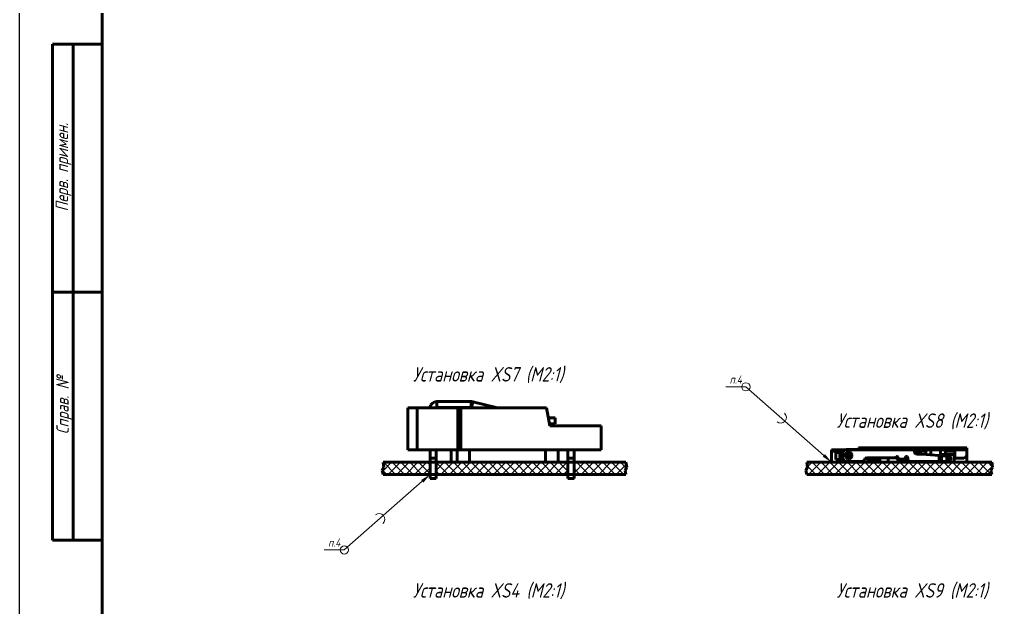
# Paper-space layout 'Layout1' of a CAD drawing. Extents: x -70 to 840, y -1 to 593.
# Drawn here: x -0.8 to 234.4, y 154.9 to 297.1 of the extents above; entities that cross this region are included whole.
import ezdxf

# ---------------------------------------------------------------- set-up
doc = ezdxf.new("R2010")
doc.units = 0
doc.header["$MEASUREMENT"] = 0
doc.layers.get('0').update_dxf_attribs({"linetype": 'CONTINUOUS', "lineweight": 15})
doc.layers.add('KONTUR', color=7, linetype='CONTINUOUS')
for name, color, linetype, lineweight in [('Основная', 7, 'CONTINUOUS', 50), ('текст', 7, 'CONTINUOUS', 30), ('тонкая', 7, 'CONTINUOUS', 20)]:
    doc.layers.add(name, color=color, linetype=linetype, lineweight=lineweight)
doc.styles.add('GOST type A0', font='', dxfattribs={"oblique": 15, "height": 3.5})
doc.styles.get('GOST type A0').set_extended_font_data('GOST type A')

psp = doc.layouts.get("Layout1")

# ---------------------------------------------------------------- hatches: boundary and pattern name
h = psp.add_hatch()
h.set_pattern_fill('ANSI37', color=256, scale=12)
h.set_pattern_definition([(45, (-260.7937, -70.7938), (-1.06066, 1.06066), []), (135, (-260.7937, -70.7938), (-1.06066, -1.06066), [])])
h.paths.add_polyline_path([(131.775, 190.059), (99.924, 190.059), (99.924, 187.099), (131.775, 187.099)])
h.paths.add_polyline_path([(145.985, 188.899), (145.785, 190.059), (133.248, 190.059), (133.248, 187.099), (145.785, 187.099), (145.585, 188.099)])
h.paths.add_polyline_path([(98.45, 190.059), (87.091, 190.059), (87.291, 188.899), (86.891, 188.099), (87.091, 187.099), (98.45, 187.099)])
h = psp.add_hatch()
h.set_pattern_fill('ANSI37', color=256, scale=12)
h.set_pattern_definition([(45, (-267.3878, -81.459), (-1.06066, 1.06066), []), (135, (-267.3878, -81.459), (-1.06066, -1.06066), [])])
h.paths.add_polyline_path([(234.214, 187.099), (234.014, 188.099), (234.414, 188.899), (234.214, 190.059), (189.514, 190.059), (189.714, 188.899), (189.314, 188.099), (189.514, 187.099)])

# ---------------------------------------------------------------- linework, layer by layer
for p, q in [((174.79, 208.303), (169.95, 208.303)), ((174.79, 208.303), (193.637, 191.711)), ((77.727, 168.854), (96.574, 185.447)), ((77.727, 168.854), (72.887, 168.854))]:
    psp.add_line(p, q)
for centre in [(174.79, 208.303), (77.727, 168.854)]:
    psp.add_circle(centre, 1)
for centre, start, end in [((183.225, 200.877), 228.63993, 48.63993), ((86.162, 176.28), 311.36007, 131.36007)]:
    psp.add_arc(centre, 1.371, start, end)
for points in [[(193.913, 192.024), (193.362, 191.398), (195.514, 190.059)], [(96.849, 185.134), (96.299, 185.76), (98.45, 187.099)]]:
    psp.add_solid(points)
at = {"layer": 'KONTUR'}
psp.add_line((-0.794, -0.794), (-0.794, 593.206), dxfattribs=at)
at = {"layer": 'Основная'}
for p, q in [((19.206, 44.206), (19.206, 588.206)), ((7.206, 291.206), (7.206, 171.206)), ((19.206, 291.206), (7.206, 291.206)), ((12.206, 171.206), (12.206, 291.206)), ((19.206, 231.206), (7.206, 231.206)), ((99.691, 204.686), (99.287, 204.519)), ((100.124, 204.743), (99.691, 204.686)), ((108.407, 204.743), (100.124, 204.743)), ((100.124, 204.743), (100.124, 203.27)), ((108.542, 204.737), (108.407, 204.743)), ((108.407, 203.27), (108.407, 204.743)), ((108.808, 204.694), (108.455, 203.264)), ((108.676, 204.721), (108.542, 204.737)), ((108.808, 204.694), (108.676, 204.721)), ((114.792, 203.219), (108.808, 204.694)), ((93.246, 203.219), (93.091, 203.219)), ((93.091, 193.059), (93.091, 203.219)), ((93.699, 203.219), (93.246, 203.219)), ((94.409, 203.219), (93.699, 203.219)), ((95.315, 203.219), (94.409, 203.219)), ((105.16, 203.219), (95.315, 203.219)), ((95.315, 193.059), (95.315, 203.219)), ((98.507, 203.503), (98.47, 203.219)), ((98.675, 203.906), (98.507, 203.503)), ((98.94, 204.253), (98.675, 203.906)), ((99.287, 204.519), (98.94, 204.253)), ((100.024, 203.243), (99.992, 203.219)), ((100.072, 203.263), (100.024, 203.243)), ((100.124, 203.27), (100.072, 203.263)), ((108.407, 203.27), (100.124, 203.27)), ((105.431, 203.219), (105.16, 203.219)), ((105.884, 203.219), (105.16, 203.219)), ((105.16, 203.219), (105.16, 193.059)), ((105.675, 203.219), (105.431, 203.219)), ((105.884, 203.219), (105.675, 203.219)), ((110.096, 203.219), (105.884, 203.219)), ((105.884, 193.059), (105.884, 203.219)), ((108.423, 203.269), (108.407, 203.27)), ((108.439, 203.267), (108.423, 203.269)), ((108.455, 203.264), (108.439, 203.267)), ((108.637, 203.219), (108.455, 203.264)), ((115.276, 203.219), (110.096, 203.219)), ((120.956, 203.219), (115.276, 203.219)), ((126.619, 203.219), (120.956, 203.219)), ((127.38, 198.901), (126.619, 203.219)), ((128.719, 200.796), (127.046, 200.796)), ((128.719, 200.796), (128.719, 199.323)), ((128.719, 199.323), (127.306, 199.323)), ((132.177, 198.901), (127.38, 198.901)), ((136.037, 198.901), (132.177, 198.901)), ((138.644, 198.901), (136.037, 198.901)), ((139.785, 198.901), (138.644, 198.901)), ((139.785, 198.901), (139.785, 193.059)), ((93.091, 193.059), (93.246, 193.059)), ((93.246, 193.059), (93.699, 193.059)), ((93.699, 193.059), (94.409, 193.059)), ((94.409, 193.059), (95.315, 193.059)), ((95.315, 193.059), (105.16, 193.059)), ((98.45, 193.059), (98.45, 191.027)), ((99.924, 190.059), (99.924, 193.059)), ((103.543, 190.059), (103.543, 193.059)), ((104.978, 190.059), (104.978, 193.059)), ((105.16, 193.059), (105.431, 193.059)), ((105.431, 193.059), (105.675, 193.059)), ((105.675, 193.059), (105.431, 193.059)), ((105.675, 193.059), (105.884, 193.059)), ((105.884, 193.059), (109.543, 193.059)), ((108.026, 190.059), (108.026, 193.059)), ((109.543, 193.059), (113.998, 193.059)), ((113.998, 193.059), (118.932, 193.059)), ((118.932, 193.059), (123.997, 193.059)), ((123.997, 193.059), (128.834, 193.059)), ((126.39, 190.059), (126.39, 193.059)), ((128.834, 193.059), (133.101, 193.059)), ((129.438, 190.059), (129.438, 193.059)), ((131.775, 190.059), (131.775, 193.059)), ((133.101, 193.059), (136.495, 193.059)), ((133.248, 191.027), (133.248, 193.059)), ((138.777, 193.059), (136.495, 193.059)), ((136.495, 193.059), (138.777, 193.059)), ((138.777, 193.059), (139.785, 193.059)), ((195.514, 192.739), (195.514, 193.039)), ((195.514, 193.039), (198.778, 193.039)), ((198.366, 192.67), (198.546, 192.883)), ((198.546, 192.883), (198.778, 193.039)), ((198.778, 193.039), (198.918, 193.094)), ((198.778, 193.039), (215.514, 193.039)), ((198.918, 193.094), (199.064, 193.128)), ((198.919, 193.094), (198.921, 193.095)), ((198.921, 193.095), (198.997, 193.112)), ((199.064, 193.128), (199.214, 193.139)), ((199.065, 193.128), (199.067, 193.128)), ((199.067, 193.128), (199.214, 193.139)), ((199.214, 193.139), (202.014, 193.139)), ((202.014, 193.539), (202.014, 193.52)), ((202.014, 193.539), (215.514, 193.539)), ((202.014, 193.52), (202.014, 193.268)), ((202.014, 193.52), (202.014, 193.466)), ((202.014, 193.466), (202.014, 193.379)), ((202.014, 193.379), (202.014, 193.268)), ((202.014, 193.268), (202.014, 193.139)), ((204.714, 193.039), (222.714, 193.039)), ((215.514, 193.539), (225.314, 193.539)), ((215.514, 193.522), (215.514, 193.539)), ((215.514, 193.168), (215.514, 193.522)), ((215.514, 193.472), (215.514, 193.522)), ((215.514, 193.392), (215.514, 193.472)), ((215.514, 193.289), (215.514, 193.392)), ((215.514, 193.168), (215.514, 193.289)), ((215.514, 193.039), (215.514, 193.168)), ((215.514, 193.139), (225.314, 193.139)), ((215.514, 193.039), (215.514, 192.639)), ((215.514, 193.039), (218.614, 193.039)), ((218.314, 192.739), (218.614, 193.039)), ((218.614, 193.039), (219.514, 193.039)), ((219.514, 193.039), (219.514, 191.85)), ((219.514, 193.039), (221.814, 193.039)), ((221.814, 193.039), (221.814, 191.653)), ((221.814, 193.039), (222.714, 193.039)), ((223.014, 192.739), (222.714, 193.039)), ((222.714, 193.039), (225.314, 193.039)), ((225.314, 193.539), (225.314, 193.522)), ((225.314, 193.539), (228.214, 193.539)), ((225.314, 193.522), (225.314, 193.168)), ((225.314, 193.522), (225.314, 193.472)), ((225.314, 193.472), (225.314, 193.392)), ((225.314, 193.392), (225.314, 193.289)), ((225.314, 193.289), (225.314, 193.168)), ((225.314, 193.168), (225.314, 193.039)), ((225.314, 191.039), (225.314, 193.039)), ((225.314, 193.039), (228.214, 193.039)), ((228.214, 193.522), (228.214, 193.539)), ((228.214, 193.168), (228.214, 193.522)), ((228.214, 193.472), (228.214, 193.522)), ((228.214, 193.392), (228.214, 193.472)), ((228.214, 193.289), (228.214, 193.392)), ((228.214, 193.168), (228.214, 193.289)), ((228.214, 193.039), (228.214, 193.168)), ((228.214, 192.039), (228.214, 193.039)), ((99.924, 191.027), (98.45, 191.027)), ((98.45, 190.059), (98.45, 191.027)), ((131.775, 191.027), (133.248, 191.027)), ((133.248, 190.059), (133.248, 191.027)), ((195.514, 190.059), (195.514, 192.739)), ((195.514, 192.739), (198.424, 192.739)), ((196.514, 192.439), (196.514, 190.739)), ((198.263, 192.439), (196.514, 192.439)), ((196.514, 190.739), (198.348, 190.739)), ((197.514, 192.439), (197.514, 190.739)), ((197.814, 192.439), (197.814, 190.739)), ((198.114, 190.739), (198.114, 192.439)), ((198.214, 192.139), (198.253, 192.415)), ((198.214, 191.239), (198.214, 192.139)), ((198.248, 190.98), (198.214, 191.239)), ((198.348, 190.739), (198.248, 190.98)), ((198.253, 192.415), (198.366, 192.67)), ((198.507, 190.532), (198.348, 190.739)), ((198.714, 190.373), (198.507, 190.532)), ((198.843, 191.898), (198.816, 191.74)), ((198.816, 191.74), (198.82, 191.588)), ((198.82, 191.588), (198.851, 191.445)), ((198.902, 192.052), (198.843, 191.898)), ((198.851, 191.445), (198.912, 191.305)), ((198.991, 192.192), (198.902, 192.052)), ((198.912, 191.305), (199.003, 191.172)), ((199.123, 192.319), (198.991, 192.192)), ((199.003, 191.172), (199.123, 191.057)), ((199.114, 191.716), (199.116, 191.732)), ((199.116, 191.636), (199.114, 191.716)), ((199.116, 191.732), (199.134, 191.83)), ((199.123, 191.593), (199.116, 191.636)), ((199.291, 192.42), (199.123, 192.319)), ((199.134, 191.547), (199.123, 191.593)), ((199.123, 191.057), (199.265, 190.969)), ((199.134, 191.83), (199.135, 191.833)), ((199.154, 191.491), (199.134, 191.547)), ((199.135, 191.833), (199.173, 191.926)), ((199.17, 191.459), (199.154, 191.491)), ((199.21, 191.393), (199.17, 191.459)), ((199.173, 191.926), (199.179, 191.936)), ((199.179, 191.936), (199.232, 192.012)), ((199.225, 191.375), (199.21, 191.393)), ((199.291, 191.307), (199.225, 191.375)), ((199.232, 192.012), (199.245, 192.026)), ((199.245, 192.026), (199.307, 192.084)), ((199.265, 190.969), (199.42, 190.913)), ((199.467, 192.475), (199.291, 192.42)), ((199.298, 191.301), (199.291, 191.307)), ((199.385, 191.244), (199.298, 191.301)), ((199.307, 192.084), (199.328, 192.099)), ((199.328, 192.099), (199.392, 192.137)), ((199.391, 191.241), (199.385, 191.244)), ((199.493, 191.204), (199.391, 191.241)), ((199.392, 192.137), (199.421, 192.15)), ((199.416, 191.72), (199.414, 191.673)), ((199.414, 191.673), (199.422, 191.629)), ((199.427, 191.764), (199.416, 191.72)), ((199.42, 190.913), (199.517, 190.895)), ((199.421, 192.15), (199.457, 192.164)), ((199.422, 191.629), (199.437, 191.593)), ((199.449, 191.803), (199.427, 191.764)), ((199.437, 191.593), (199.459, 191.562)), ((199.48, 191.838), (199.449, 191.803)), ((199.457, 192.164), (199.472, 192.168)), ((199.459, 191.562), (199.488, 191.533)), ((199.614, 192.489), (199.467, 192.475)), ((199.467, 192.475), (199.467, 192.475)), ((199.473, 192.445), (199.467, 192.475)), ((199.472, 192.168), (199.522, 192.18)), ((199.473, 192.445), (199.473, 192.445)), ((199.479, 192.414), (199.473, 192.445)), ((199.479, 192.414), (199.479, 192.414)), ((199.49, 192.355), (199.479, 192.414)), ((199.519, 191.865), (199.48, 191.838)), ((199.488, 191.533), (199.521, 191.511)), ((199.49, 192.354), (199.49, 192.355)), ((199.5, 192.299), (199.49, 192.354)), ((199.502, 191.202), (199.493, 191.204)), ((199.5, 192.299), (199.5, 192.299)), ((199.509, 192.251), (199.5, 192.299)), ((199.614, 191.189), (199.502, 191.202)), ((199.509, 192.251), (199.509, 192.251)), ((199.516, 192.214), (199.509, 192.251)), ((199.516, 192.214), (199.516, 192.214)), ((199.521, 192.189), (199.516, 192.214)), ((199.517, 190.895), (199.614, 190.889)), ((199.564, 191.883), (199.519, 191.865)), ((199.521, 192.189), (199.521, 192.189)), ((199.522, 192.18), (199.521, 192.189)), ((199.521, 191.511), (199.556, 191.497)), ((199.522, 192.18), (199.614, 192.189)), ((199.556, 191.497), (199.584, 191.491)), ((199.614, 191.889), (199.564, 191.883)), ((199.584, 191.491), (199.614, 191.489)), ((199.71, 192.483), (199.614, 192.489)), ((199.614, 192.189), (199.726, 192.176)), ((199.614, 192.189), (199.614, 192.18)), ((199.614, 192.18), (199.614, 192.154)), ((199.614, 192.154), (199.614, 192.117)), ((199.614, 192.117), (199.614, 192.069)), ((199.614, 192.069), (199.614, 192.012)), ((199.614, 192.012), (199.614, 191.952)), ((199.614, 191.952), (199.614, 191.92)), ((199.614, 191.92), (199.614, 191.889)), ((199.643, 191.887), (199.614, 191.889)), ((199.614, 191.489), (199.663, 191.495)), ((199.614, 191.489), (199.614, 191.416)), ((199.614, 191.416), (199.614, 191.349)), ((199.614, 191.349), (199.614, 191.294)), ((199.614, 191.294), (199.614, 191.249)), ((199.614, 191.249), (199.614, 191.215)), ((199.614, 191.215), (199.614, 191.196)), ((199.705, 191.197), (199.614, 191.189)), ((199.614, 191.196), (199.614, 191.19)), ((199.614, 191.19), (199.614, 191.189)), ((199.614, 190.889), (199.76, 190.902)), ((199.671, 191.881), (199.643, 191.887)), ((199.663, 191.495), (199.708, 191.512)), ((199.707, 191.866), (199.671, 191.881)), ((199.756, 191.209), (199.705, 191.197)), ((199.705, 191.196), (199.705, 191.197)), ((199.706, 191.191), (199.705, 191.196)), ((199.706, 191.191), (199.706, 191.191)), ((199.71, 191.171), (199.706, 191.191)), ((199.739, 191.845), (199.707, 191.866)), ((199.708, 191.512), (199.747, 191.54)), ((199.808, 192.465), (199.71, 192.483)), ((199.71, 191.171), (199.71, 191.171)), ((199.716, 191.139), (199.71, 191.171)), ((199.716, 191.139), (199.716, 191.139)), ((199.725, 191.094), (199.716, 191.139)), ((199.725, 191.094), (199.725, 191.094)), ((199.735, 191.04), (199.725, 191.094)), ((199.726, 192.176), (199.735, 192.174)), ((199.735, 192.174), (199.837, 192.136)), ((199.735, 191.04), (199.735, 191.04)), ((199.747, 190.974), (199.735, 191.04)), ((199.768, 191.816), (199.739, 191.845)), ((199.747, 191.54), (199.778, 191.575)), ((199.747, 190.974), (199.747, 190.974)), ((199.76, 190.902), (199.747, 190.974)), ((199.77, 191.214), (199.756, 191.209)), ((199.76, 190.902), (199.936, 190.958)), ((199.76, 190.902), (199.76, 190.902)), ((199.79, 191.785), (199.768, 191.816)), ((199.807, 191.228), (199.77, 191.214)), ((199.778, 191.575), (199.8, 191.614)), ((199.806, 191.749), (199.79, 191.785)), ((199.8, 191.614), (199.811, 191.658)), ((199.813, 191.705), (199.806, 191.749)), ((199.836, 191.241), (199.807, 191.228)), ((199.963, 192.409), (199.808, 192.465)), ((199.811, 191.658), (199.813, 191.705)), ((199.9, 191.279), (199.836, 191.241)), ((199.837, 192.136), (199.842, 192.134)), ((199.842, 192.134), (199.93, 192.076)), ((199.92, 191.294), (199.9, 191.279)), ((199.983, 191.351), (199.92, 191.294)), ((199.93, 192.076), (199.936, 192.071)), ((199.936, 192.071), (200.003, 192.003)), ((199.936, 190.958), (200.105, 191.059)), ((200.105, 192.32), (199.963, 192.409)), ((199.995, 191.366), (199.983, 191.351)), ((200.049, 191.442), (199.995, 191.366)), ((200.003, 192.003), (200.017, 191.985)), ((200.017, 191.985), (200.058, 191.919)), ((200.054, 191.452), (200.049, 191.442)), ((200.092, 191.544), (200.054, 191.452)), ((200.058, 191.919), (200.073, 191.886)), ((200.073, 191.886), (200.093, 191.831)), ((200.093, 191.548), (200.092, 191.544)), ((200.093, 191.831), (200.104, 191.785)), ((200.112, 191.646), (200.093, 191.548)), ((200.104, 191.785), (200.111, 191.741)), ((200.224, 192.206), (200.105, 192.32)), ((200.105, 191.059), (200.236, 191.186)), ((200.111, 191.741), (200.113, 191.662)), ((200.113, 191.662), (200.112, 191.646)), ((200.316, 192.073), (200.224, 192.206)), ((200.236, 191.186), (200.326, 191.326)), ((200.376, 191.932), (200.316, 192.073)), ((200.326, 191.326), (200.384, 191.48)), ((200.407, 191.789), (200.376, 191.932)), ((200.384, 191.48), (200.411, 191.638)), ((200.411, 191.638), (200.407, 191.789)), ((203.385, 190.547), (203.29, 190.42)), ((203.385, 190.547), (203.542, 190.83)), ((203.542, 190.83), (203.637, 190.958)), ((203.637, 190.958), (203.762, 191.056)), ((203.762, 191.056), (203.909, 191.118)), ((203.909, 191.118), (204.067, 191.139)), ((204.067, 191.139), (211.014, 191.139)), ((204.714, 191.139), (204.714, 190.439)), ((206.714, 190.439), (206.714, 191.139)), ((209.214, 191.139), (209.214, 190.059)), ((211.014, 191.139), (211.024, 191.217)), ((211.024, 191.217), (211.054, 191.289)), ((211.054, 191.289), (211.102, 191.351)), ((211.102, 191.351), (211.164, 191.399)), ((211.164, 191.399), (211.236, 191.429)), ((211.236, 191.429), (211.314, 191.439)), ((211.314, 191.439), (211.391, 191.429)), ((211.314, 191.079), (211.314, 191.439)), ((211.327, 190.975), (211.314, 191.079)), ((211.314, 191.079), (211.327, 190.975)), ((211.368, 190.878), (211.327, 190.975)), ((211.327, 190.975), (211.327, 190.975)), ((211.341, 190.943), (211.367, 190.879)), ((211.367, 190.879), (211.368, 190.878)), ((211.432, 190.794), (211.368, 190.878)), ((211.391, 191.429), (211.464, 191.399)), ((211.393, 190.845), (211.431, 190.796)), ((211.398, 190.839), (211.398, 190.839)), ((211.431, 190.796), (211.432, 190.795)), ((211.516, 190.731), (211.432, 190.794)), ((211.464, 191.399), (211.526, 191.351)), ((211.467, 190.768), (211.514, 190.732)), ((211.514, 190.732), (211.515, 190.732)), ((211.614, 190.692), (211.516, 190.731)), ((211.526, 191.351), (211.573, 191.289)), ((211.558, 190.714), (211.61, 190.692)), ((211.573, 191.289), (211.603, 191.217)), ((211.603, 191.217), (211.614, 191.139)), ((211.61, 190.692), (211.612, 190.692)), ((211.614, 190.839), (211.614, 191.139)), ((211.614, 190.709), (211.614, 190.839)), ((213.314, 190.839), (211.614, 190.839)), ((211.614, 190.589), (211.614, 190.709)), ((211.614, 190.485), (211.614, 190.589)), ((213.314, 191.139), (213.324, 191.217)), ((213.314, 190.839), (213.314, 191.139)), ((213.314, 190.709), (213.314, 190.839)), ((213.314, 190.589), (213.314, 190.709)), ((213.314, 190.679), (213.614, 190.679)), ((213.314, 190.485), (213.314, 190.589)), ((213.324, 191.217), (213.354, 191.289)), ((213.354, 191.289), (213.402, 191.351)), ((213.402, 191.351), (213.464, 191.399)), ((213.464, 191.399), (213.536, 191.429)), ((213.536, 191.429), (213.614, 191.439)), ((213.614, 191.439), (213.691, 191.429)), ((213.614, 190.059), (213.614, 190.679)), ((213.691, 191.429), (213.764, 191.399)), ((213.764, 191.399), (213.826, 191.351)), ((213.826, 191.351), (213.873, 191.289)), ((213.873, 191.289), (213.903, 191.217)), ((213.903, 191.217), (213.914, 191.139)), ((213.914, 190.839), (213.914, 191.139)), ((213.934, 190.684), (213.914, 190.839)), ((213.994, 190.539), (213.934, 190.684)), ((214.089, 190.415), (213.994, 190.539)), ((215.514, 192.739), (218.314, 192.739)), ((215.514, 192.639), (215.534, 192.484)), ((215.534, 192.484), (215.594, 192.339)), ((215.594, 192.339), (215.689, 192.215)), ((215.689, 192.215), (215.814, 192.119)), ((215.814, 192.119), (215.958, 192.059)), ((215.958, 192.059), (216.114, 192.039)), ((216.114, 192.039), (217.314, 192.039)), ((217.314, 192.039), (221.514, 191.679)), ((218.314, 192.739), (218.314, 191.953)), ((221.514, 191.679), (221.709, 191.662)), ((221.514, 191.679), (221.514, 190.239)), ((221.709, 191.662), (221.899, 191.646)), ((221.899, 191.646), (222.072, 191.631)), ((222.072, 191.631), (223.402, 191.517)), ((222.072, 190.239), (222.072, 191.631)), ((222.155, 191.939), (223.014, 191.939)), ((222.155, 191.939), (222.155, 191.624)), ((222.297, 191.612), (222.297, 191.939)), ((222.331, 191.939), (222.331, 191.609)), ((222.472, 191.597), (222.472, 191.939)), ((222.814, 191.567), (222.814, 191.939)), ((223.014, 191.939), (223.014, 192.739)), ((225.314, 192.739), (223.014, 192.739)), ((225.114, 191.939), (223.014, 191.939)), ((223.402, 191.517), (223.437, 191.514)), ((223.402, 191.517), (223.402, 190.239)), ((223.437, 191.514), (223.475, 191.511)), ((223.475, 191.511), (223.514, 191.507)), ((223.514, 191.507), (223.551, 191.504)), ((223.514, 190.239), (223.514, 191.507)), ((223.551, 191.504), (223.588, 191.501)), ((223.588, 191.501), (223.622, 191.498)), ((223.622, 191.498), (223.785, 191.484)), ((223.622, 190.239), (223.622, 191.498)), ((223.785, 191.484), (223.863, 191.466)), ((223.785, 191.484), (224.001, 191.466)), ((223.863, 191.466), (223.933, 191.429)), ((223.933, 191.429), (223.99, 191.379)), ((223.99, 191.379), (224.037, 191.315)), ((224.001, 191.466), (224.079, 191.448)), ((224.037, 191.315), (224.071, 191.242)), ((224.086, 190.535), (224.053, 190.439)), ((224.071, 191.242), (224.091, 191.165)), ((224.079, 191.448), (224.149, 191.411)), ((224.098, 190.639), (224.086, 190.535)), ((224.091, 191.165), (224.096, 191.125)), ((224.096, 191.125), (224.098, 191.085)), ((224.098, 191.085), (224.098, 190.639)), ((224.098, 191.085), (224.314, 191.066)), ((224.314, 190.639), (224.098, 190.639)), ((224.149, 191.411), (224.205, 191.361)), ((224.205, 191.361), (224.252, 191.297)), ((224.252, 191.297), (224.287, 191.224)), ((224.302, 190.535), (224.269, 190.439)), ((224.287, 191.224), (224.307, 191.147)), ((224.314, 190.639), (224.302, 190.535)), ((224.307, 191.147), (224.312, 191.106)), ((224.312, 191.106), (224.314, 191.066)), ((224.314, 191.066), (224.314, 190.639)), ((225.114, 190.059), (225.114, 191.939)), ((227.214, 191.039), (225.314, 191.039)), ((227.472, 191.073), (227.214, 191.039)), ((227.714, 191.173), (227.472, 191.073)), ((227.921, 191.332), (227.714, 191.173)), ((228.08, 191.539), (227.921, 191.332)), ((228.18, 191.78), (228.08, 191.539)), ((228.214, 192.039), (228.18, 191.78)), ((228.214, 192.039), (228.214, 190.059)), ((86.891, 188.099), (87.291, 188.899)), ((87.091, 190.059), (145.785, 190.059)), ((87.291, 188.899), (87.091, 190.059)), ((98.45, 186.099), (98.45, 190.059)), ((99.924, 186.099), (99.924, 190.059)), ((131.775, 186.099), (131.775, 190.059)), ((133.248, 186.099), (133.248, 190.059)), ((145.585, 188.099), (145.985, 188.899)), ((145.985, 188.899), (145.785, 190.059)), ((189.314, 188.099), (189.714, 188.899)), ((189.514, 190.059), (234.214, 190.059)), ((189.714, 188.899), (189.514, 190.059)), ((198.955, 190.273), (198.714, 190.373)), ((199.214, 190.239), (198.955, 190.273)), ((199.214, 190.239), (202.861, 190.239)), ((203.018, 190.26), (202.861, 190.239)), ((203.165, 190.322), (203.018, 190.26)), ((203.29, 190.42), (203.165, 190.322)), ((203.914, 190.059), (203.914, 190.439)), ((204.714, 190.439), (203.914, 190.439)), ((204.714, 190.439), (206.714, 190.439)), ((204.714, 190.439), (206.714, 190.439)), ((204.914, 190.4), (204.914, 190.439)), ((204.914, 190.371), (204.914, 190.4)), ((204.914, 190.348), (204.914, 190.371)), ((204.914, 190.339), (204.914, 190.348)), ((204.914, 190.339), (206.514, 190.339)), ((204.914, 190.059), (204.914, 190.339)), ((206.514, 190.439), (206.514, 190.394)), ((206.514, 190.394), (206.514, 190.361)), ((206.514, 190.361), (206.514, 190.345)), ((206.514, 190.345), (206.514, 190.339)), ((206.514, 190.059), (206.514, 190.339)), ((206.714, 190.439), (207.514, 190.439)), ((207.514, 190.059), (207.514, 190.439)), ((211.614, 190.406), (211.614, 190.485)), ((211.614, 190.356), (211.614, 190.406)), ((211.614, 190.339), (211.614, 190.356)), ((211.614, 190.339), (213.314, 190.339)), ((213.314, 190.406), (213.314, 190.485)), ((213.314, 190.356), (213.314, 190.406)), ((213.314, 190.339), (213.314, 190.356)), ((214.214, 190.319), (214.089, 190.415)), ((214.358, 190.259), (214.214, 190.319)), ((214.514, 190.239), (214.358, 190.259)), ((214.514, 190.239), (221.514, 190.239)), ((218.314, 190.239), (218.314, 190.059)), ((219.514, 190.239), (219.514, 190.059)), ((221.514, 190.239), (221.71, 190.239)), ((221.71, 190.239), (221.899, 190.239)), ((221.814, 190.239), (221.814, 190.059)), ((221.899, 190.239), (222.072, 190.239)), ((222.072, 190.239), (223.402, 190.239)), ((222.155, 190.239), (222.155, 190.059)), ((222.297, 190.059), (222.297, 190.239)), ((222.331, 190.239), (222.331, 190.059)), ((222.472, 190.059), (222.472, 190.239)), ((222.814, 190.059), (222.814, 190.239)), ((223.402, 190.239), (223.437, 190.239)), ((223.437, 190.239), (223.474, 190.239)), ((223.474, 190.239), (223.514, 190.239)), ((223.514, 190.239), (223.551, 190.239)), ((223.551, 190.239), (223.588, 190.239)), ((223.588, 190.239), (223.622, 190.239)), ((223.622, 190.239), (223.761, 190.239)), ((223.848, 190.252), (223.761, 190.239)), ((223.761, 190.239), (223.977, 190.239)), ((223.929, 190.292), (223.848, 190.252)), ((223.999, 190.356), (223.929, 190.292)), ((224.064, 190.252), (223.977, 190.239)), ((224.053, 190.439), (223.999, 190.356)), ((224.145, 190.292), (224.064, 190.252)), ((224.215, 190.356), (224.145, 190.292)), ((224.269, 190.439), (224.215, 190.356)), ((234.014, 188.099), (234.414, 188.899)), ((234.414, 188.899), (234.214, 190.059)), ((87.091, 187.099), (86.891, 188.099)), ((87.091, 187.099), (145.785, 187.099)), ((98.45, 186.099), (99.924, 186.099)), ((131.775, 186.099), (133.248, 186.099)), ((145.785, 187.099), (145.585, 188.099)), ((189.514, 187.099), (189.314, 188.099)), ((189.514, 187.099), (234.214, 187.099)), ((234.214, 187.099), (234.014, 188.099)), ((19.206, 171.206), (7.206, 171.206))]:
    psp.add_line(p, q, dxfattribs=at)

# ---------------------------------------------------------------- texts
at = {"char_height": 2, "attachment_point": 1, "style": 'GOST type A0'}
for insert in [(170.864, 211.083), (73.801, 171.634)]:
    psp.add_mtext_dynamic_manual_height_columns('п.4', width=7.67475, gutter_width=17.5, heights=[3.099], dxfattribs=dict(at, insert=insert))
at = {"layer": 'текст', "style": 'GOST type A0', "oblique": 15}
for s, p in [('Перв. примен.', (10.959, 250.719)), ('Справ. №', (11.114, 196.834))]:
    psp.add_text(s, height=3, rotation=90, dxfattribs=at).set_placement(p)
at = {"layer": 'тонкая', "style": 'GOST type A0', "oblique": 15}
for s, p in [('Установка XS7 (M2:1) ', (94.311, 209.571)), ('Установка XS8 (M2:1) ', (196.734, 198.376)), ('Установка XS4 (M2:1) ', (94.311, 157.316)), ('Установка XS9 (M2:1) ', (196.734, 157.316))]:
    psp.add_text(s, height=3.5, dxfattribs=at).set_placement(p)

doc.saveas('drawing.dxf')
